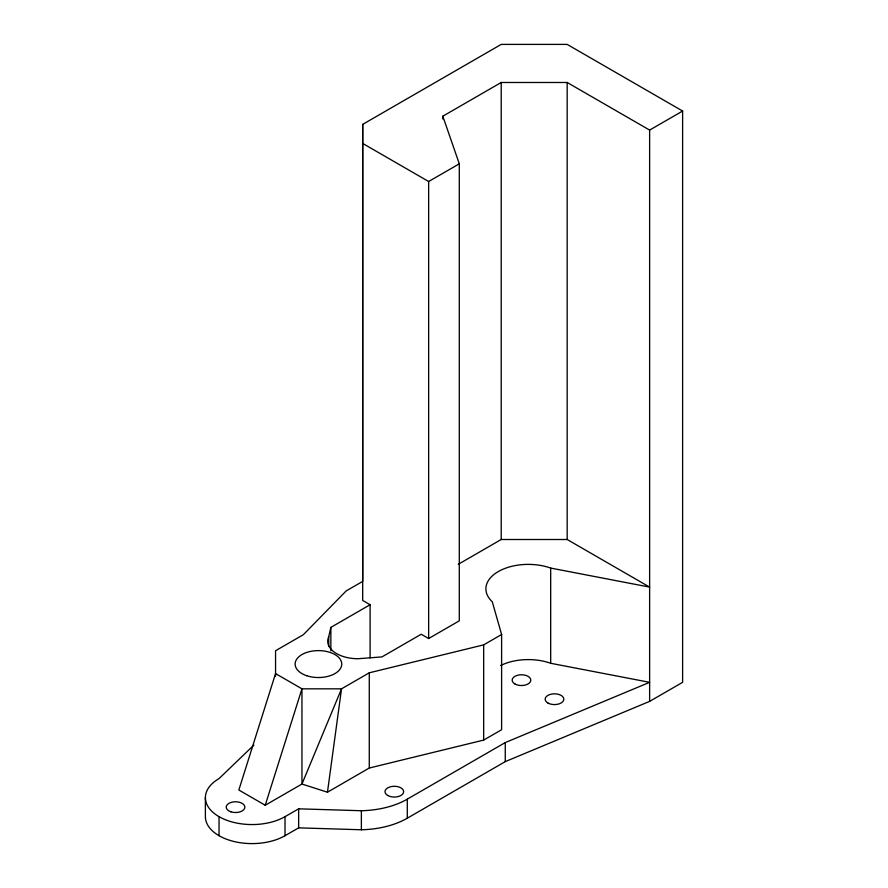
<?xml version="1.0" encoding="UTF-8"?>
<svg xmlns="http://www.w3.org/2000/svg" width="888" height="888" viewBox="0 0 888 888"><rect width="100%" height="100%" fill="white"/><g stroke="black" fill="none" stroke-linecap="round" stroke-linejoin="round"><path stroke-width="1.33" d="M205.383 797.624L205.383 816.671A46.642 26.929 0 0 0 234.177 841.547A46.642 26.929 0 0 0 285.015 835.708L298.646 827.86L361.372 829.769A68.52 39.56 0 0 0 407.292 818.192L505.261 761.627L649.628 701.376L682.617 682.328L682.617 111.044L567.177 44.4L501.209 44.4L362.681 124.376L362.681 581.407L346.187 590.92L303.319 634.72L275.558 650.738L275.558 676.356M369.275 672.804L341.525 688.833L301.953 688.833L275.558 673.592L238.839 790.009L265.223 805.25L301.953 784.037L327.461 792.218L369.275 768.02L369.275 672.804L483.66 644.877L501.609 634.52L492.285 601.787A42.402 24.487 0 0 1 498.301 571.55A42.402 24.487 0 0 1 550.682 568.076L649.628 587.112L567.177 539.504L501.209 539.504L458.308 564.28M370.107 657.875L370.107 604.728L362.681 600.443L362.681 124.376M682.617 111.044L649.628 130.092L567.177 82.484L501.209 82.484L442.812 116.206L459.296 163.814L459.296 620.834L428.649 638.528L421.223 634.243L381.962 656.909L358.019 658.73A30.314 17.505 0 0 1 328.738 636.696L330.858 627.394L370.107 604.728M327.461 792.218L341.525 688.833L301.953 784.037L301.953 688.833L265.223 805.25M253.879 745.11L219.047 778.587A46.642 26.929 0 0 0 219.047 816.671L219.047 835.708M428.649 638.528L428.649 181.507L459.296 163.814M369.275 768.02L483.66 740.093L501.609 729.736L501.609 634.52M219.047 816.671A46.642 26.929 0 0 0 285.015 816.671L298.646 808.824L361.372 810.733A68.52 39.56 0 0 0 407.292 799.145L505.261 742.579L649.628 682.328L550.682 663.28A42.402 24.487 0 0 0 500.621 665.523M362.681 143.423L428.649 181.507M649.628 130.092L649.628 701.376M567.177 82.484L567.177 539.504M550.682 568.076L550.682 663.28M505.261 742.579L505.261 761.627M501.209 82.484L501.209 539.504M483.66 644.877L483.66 740.093M442.812 116.206L442.812 118.97M407.292 799.145L407.292 818.192M361.372 810.733L361.372 829.769M330.858 627.394L330.858 650.849M328.738 636.696L328.738 646.353M298.646 808.824L298.646 827.86M285.015 816.671L285.015 835.708M230.869 811.81A9.324 5.383 0 0 0 244.866 807.148A9.324 5.383 0 0 0 230.869 802.486A9.324 5.383 0 0 0 230.869 811.81M306.782 675.735A23.321 13.464 0 0 0 341.758 664.069A23.321 13.464 0 0 0 306.782 652.414A23.321 13.464 0 0 0 306.782 675.735M387.734 795.482A9.324 5.383 0 0 0 403.341 793.062A9.324 5.383 0 0 0 391.897 786.468A9.324 5.383 0 0 0 387.734 795.482M514.885 683.949A9.324 5.383 0 0 0 530.491 681.54A9.324 5.383 0 0 0 519.069 674.947A9.324 5.383 0 0 0 514.885 683.949M547.896 703.007A9.324 5.383 0 0 0 563.503 700.599A9.324 5.383 0 0 0 552.07 693.994A9.324 5.383 0 0 0 547.896 703.007"/></g></svg>
